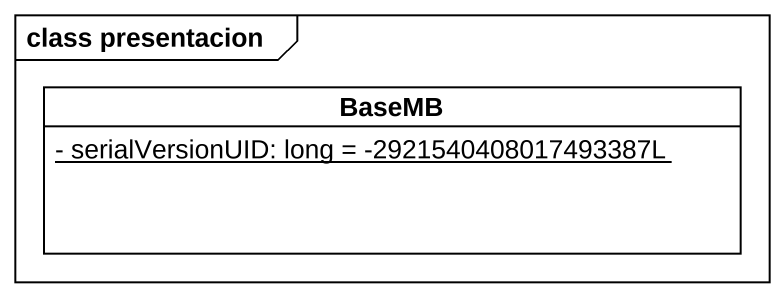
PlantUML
@startuml
mainframe class presentacion
hide circle
hide empty members
skinparam classAttributeIconSize 0
class BaseMB {
  {static} - serialVersionUID: long = -2921540408017493387L
}
@enduml
